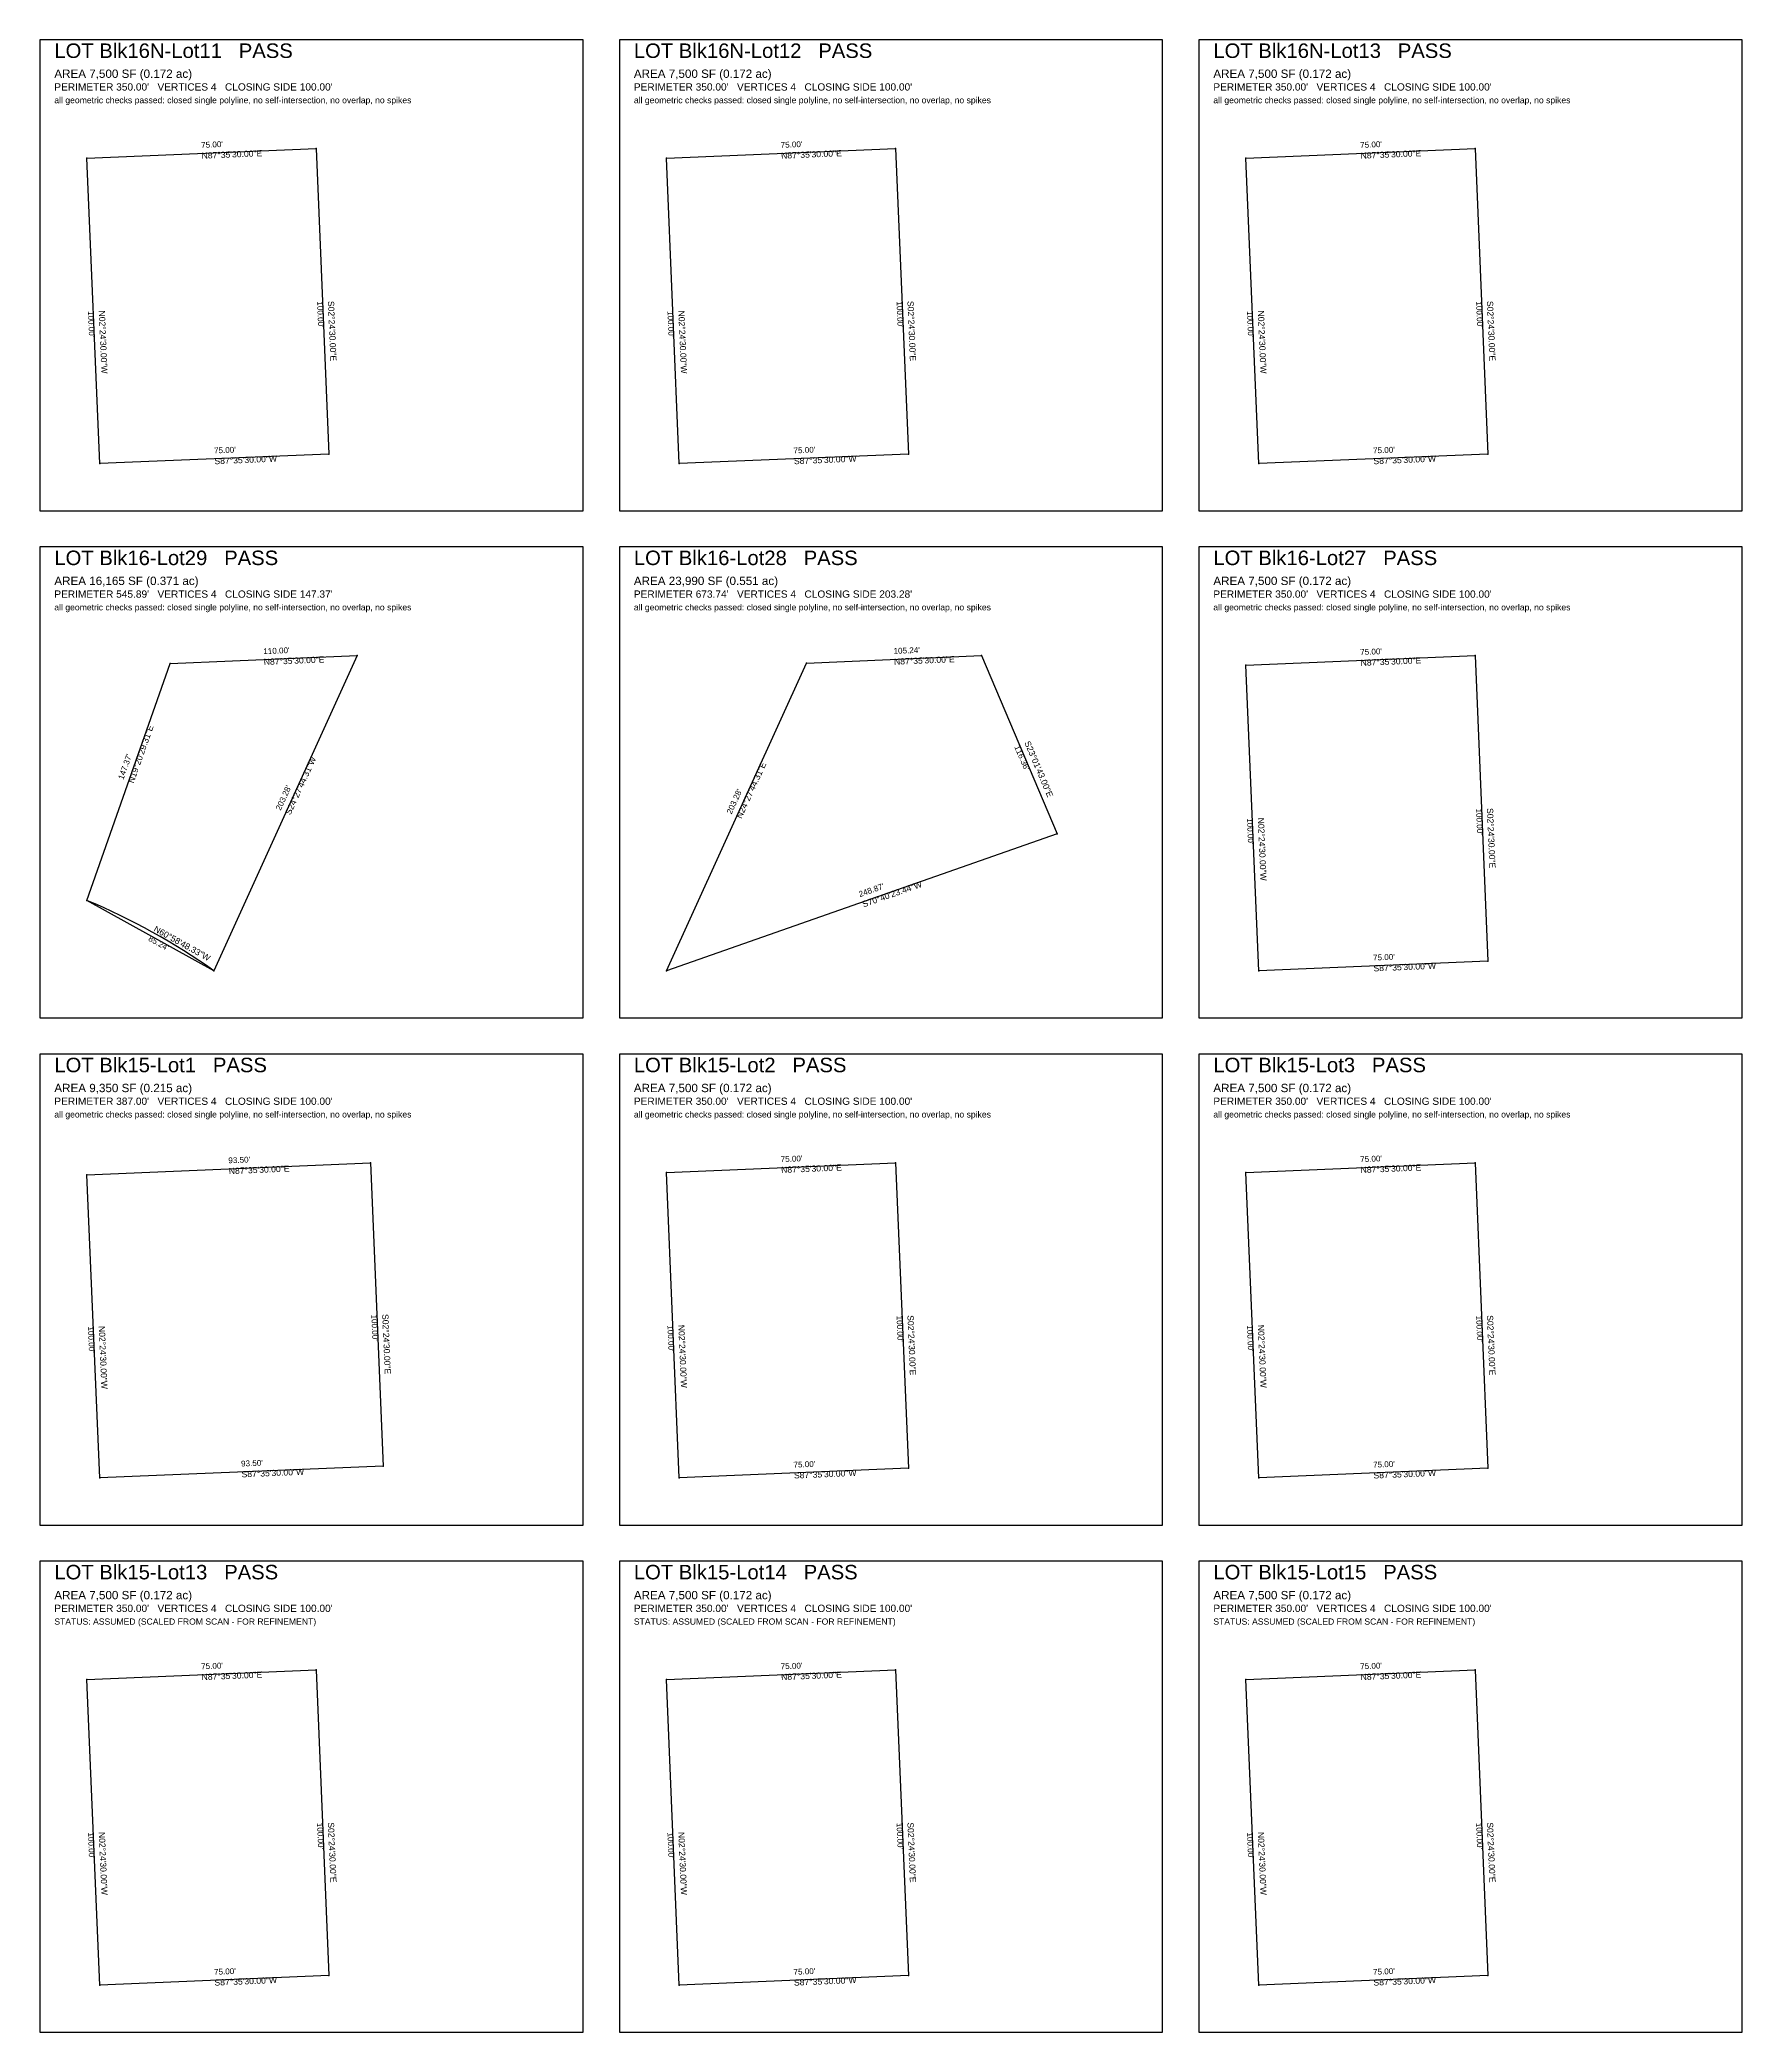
# Model space of a CAD drawing. Extents: x 0 to 3820, y -4480 to 260.
# Drawn here: x 960 to 1900, y -2240 to -1140 of the extents above; entities that cross this region are included whole.
import ezdxf

# ---------------------------------------------------------------- set-up
doc = ezdxf.new("R2010")
doc.units = 0
for name, pattern in [('ROT_19.33', [0]), ('ROT_2.41', [0]), ('ROT_272.41', [0]), ('ROT_293.03', [0]), ('ROT_330.98', [0]), ('ROT_65.54', [0]), ('ROT_70.66', [0])]:
    doc.linetypes.add(name, pattern=pattern)
for name, color, linetype in [('LOT_LINE_APPROX', 1, 'CONTINUOUS'), ('LOT_POLYLINE', 4, 'CONTINUOUS'), ('SHEET_FRAME', 8, 'CONTINUOUS'), ('SHEET_LABELS', 7, 'CONTINUOUS')]:
    doc.layers.add(name, color=color, linetype=linetype)
doc.styles.get("Standard").update_dxf_attribs({"font": 'Arial'})

msp = doc.modelspace()

# ---------------------------------------------------------------- linework, layer by layer
at = {"layer": 'LOT_LINE_APPROX'}
for points in [[(986, -2045.3207), (1112.5094, -2040), (1119.6038, -2208.6793), (993.0943, -2214)], [(1306, -2045.3207), (1432.5094, -2040), (1439.6038, -2208.6793), (1313.0943, -2214)], [(1626, -2045.3207), (1752.5094, -2040), (1759.6038, -2208.6793), (1633.0943, -2214)]]:
    msp.add_lwpolyline(points, close=True, dxfattribs=at)
at = {"layer": 'LOT_POLYLINE'}
for points in [[(986, -1205.3207), (1112.5094, -1200), (1119.6038, -1368.6793), (993.0943, -1374)], [(1306, -1205.3207), (1432.5094, -1200), (1439.6038, -1368.6793), (1313.0943, -1374)], [(1626, -1205.3207), (1752.5094, -1200), (1759.6038, -1368.6793), (1633.0943, -1374)], [(1031.9004, -1484.3468), (1135.2525, -1480), (1056.0943, -1654), (986, -1615.1143)], [(1383.3104, -1484.0616), (1479.882, -1480), (1521.6886, -1578.3536), (1306, -1654)], [(1626, -1485.3207), (1752.5094, -1480), (1759.6038, -1648.6793), (1633.0943, -1654)], [(986, -1766.5835), (1142.5344, -1760), (1149.5756, -1927.4165), (993.0412, -1934)], [(1306, -1765.3207), (1432.5094, -1760), (1439.6038, -1928.6793), (1313.0943, -1934)], [(1626, -1765.3207), (1752.5094, -1760), (1759.6038, -1928.6793), (1633.0943, -1934)]]:
    msp.add_lwpolyline(points, close=True, dxfattribs=at)
msp.add_lwpolyline([(1056.0943, -1654), (1051.9778, -1651.127), (1047.8224, -1648.3107), (1043.6287, -1645.5516), (1039.3976, -1642.8503), (1035.1298, -1640.2073), (1030.8262, -1637.623), (1026.4876, -1635.098), (1022.1147, -1632.6328), (1017.7085, -1630.2277), (1013.2696, -1627.8833), (1008.7991, -1625.6), (1004.2976, -1623.3781), (999.7662, -1621.2183), (995.2055, -1619.1207), (990.6165, -1617.0859), (986, -1615.1143)], dxfattribs=at)
at = {"layer": 'SHEET_FRAME'}
for p, q in [((1260, -1140), (960, -1140)), ((960, -1140), (960, -1400)), ((1260, -1400), (1260, -1140)), ((1580, -1140), (1280, -1140)), ((1280, -1140), (1280, -1400)), ((1580, -1400), (1580, -1140)), ((1900, -1140), (1600, -1140)), ((1600, -1140), (1600, -1400)), ((1900, -1400), (1900, -1140)), ((960, -1400), (1260, -1400)), ((1280, -1400), (1580, -1400)), ((1600, -1400), (1900, -1400)), ((1260, -1420), (960, -1420)), ((960, -1420), (960, -1680)), ((1260, -1680), (1260, -1420)), ((1580, -1420), (1280, -1420)), ((1280, -1420), (1280, -1680)), ((1580, -1680), (1580, -1420)), ((1900, -1420), (1600, -1420)), ((1600, -1420), (1600, -1680)), ((1900, -1680), (1900, -1420)), ((960, -1680), (1260, -1680)), ((1280, -1680), (1580, -1680)), ((1600, -1680), (1900, -1680)), ((1260, -1700), (960, -1700)), ((960, -1700), (960, -1960)), ((1260, -1960), (1260, -1700)), ((1580, -1700), (1280, -1700)), ((1280, -1700), (1280, -1960)), ((1580, -1960), (1580, -1700)), ((1900, -1700), (1600, -1700)), ((1600, -1700), (1600, -1960)), ((1900, -1960), (1900, -1700)), ((960, -1960), (1260, -1960)), ((1280, -1960), (1580, -1960)), ((1600, -1960), (1900, -1960)), ((1260, -1980), (960, -1980)), ((960, -1980), (960, -2240)), ((1260, -2240), (1260, -1980)), ((1580, -1980), (1280, -1980)), ((1280, -1980), (1280, -2240)), ((1580, -2240), (1580, -1980)), ((1900, -1980), (1600, -1980)), ((1600, -1980), (1600, -2240)), ((1900, -2240), (1900, -1980)), ((960, -2240), (1260, -2240)), ((1280, -2240), (1580, -2240)), ((1600, -2240), (1900, -2240))]:
    msp.add_line(p, q, dxfattribs=at)
at = {"layer": 'SHEET_LABELS'}
for p in [(986, -1205.3207), (1112.5094, -1200), (1306, -1205.3207), (1432.5094, -1200), (1626, -1205.3207), (1752.5094, -1200), (993.0943, -1374), (1119.6038, -1368.6793), (1313.0943, -1374), (1439.6038, -1368.6793), (1633.0943, -1374), (1759.6038, -1368.6793), (1031.9004, -1484.3468), (1135.2525, -1480), (1383.3104, -1484.0616), (1479.882, -1480), (1752.5094, -1480), (1626, -1485.3207), (1521.6886, -1578.3536), (986, -1615.1143), (1759.6038, -1648.6793), (1056.0943, -1654), (1306, -1654), (1633.0943, -1654), (1142.5344, -1760), (1432.5094, -1760), (1752.5094, -1760), (986, -1766.5835), (1306, -1765.3207), (1626, -1765.3207), (993.0412, -1934), (1149.5756, -1927.4165), (1313.0943, -1934), (1439.6038, -1928.6793), (1633.0943, -1934), (1759.6038, -1928.6793), (986, -2045.3207), (1112.5094, -2040), (1306, -2045.3207), (1432.5094, -2040), (1626, -2045.3207), (1752.5094, -2040), (1119.6038, -2208.6793), (1439.6038, -2208.6793), (1759.6038, -2208.6793), (993.0943, -2214), (1313.0943, -2214), (1633.0943, -2214)]:
    msp.add_point(p, dxfattribs=at)

# ---------------------------------------------------------------- texts
at = {"layer": 'LOT_LINE_APPROX'}
for p in [(968, -2015), (1288, -2015), (1608, -2015)]:
    msp.add_text('STATUS: ASSUMED (SCALED FROM SCAN - FOR REFINEMENT)', height=3.4, dxfattribs=at).set_placement(p)
at = {"layer": 'SHEET_LABELS'}
for s, height, p in [('LOT Blk16N-Lot11   PASS', 8, (968, -1150)), ('LOT Blk16N-Lot12   PASS', 8, (1288, -1150)), ('LOT Blk16N-Lot13   PASS', 8, (1608, -1150)), ('AREA 7,500 SF (0.172 ac)', 4.6, (968, -1161)), ("PERIMETER 350.00'   VERTICES 4   CLOSING SIDE 100.00'", 4, (968, -1168)), ('AREA 7,500 SF (0.172 ac)', 4.6, (1288, -1161)), ("PERIMETER 350.00'   VERTICES 4   CLOSING SIDE 100.00'", 4, (1288, -1168)), ('AREA 7,500 SF (0.172 ac)', 4.6, (1608, -1161)), ("PERIMETER 350.00'   VERTICES 4   CLOSING SIDE 100.00'", 4, (1608, -1168)), ('all geometric checks passed: closed single polyline, no self-intersection, no overlap, no spikes', 3.4, (968, -1175)), ('all geometric checks passed: closed single polyline, no self-intersection, no overlap, no spikes', 3.4, (1288, -1175)), ('all geometric checks passed: closed single polyline, no self-intersection, no overlap, no spikes', 3.4, (1608, -1175)), ('LOT Blk16-Lot29   PASS', 8, (968, -1430)), ('LOT Blk16-Lot28   PASS', 8, (1288, -1430)), ('LOT Blk16-Lot27   PASS', 8, (1608, -1430)), ('AREA 16,165 SF (0.371 ac)', 4.6, (968, -1441)), ('AREA 23,990 SF (0.551 ac)', 4.6, (1288, -1441)), ('AREA 7,500 SF (0.172 ac)', 4.6, (1608, -1441)), ('all geometric checks passed: closed single polyline, no self-intersection, no overlap, no spikes', 3.4, (968, -1455)), ("PERIMETER 545.89'   VERTICES 4   CLOSING SIDE 147.37'", 4, (968, -1448)), ('all geometric checks passed: closed single polyline, no self-intersection, no overlap, no spikes', 3.4, (1288, -1455)), ("PERIMETER 673.74'   VERTICES 4   CLOSING SIDE 203.28'", 4, (1288, -1448)), ('all geometric checks passed: closed single polyline, no self-intersection, no overlap, no spikes', 3.4, (1608, -1455)), ("PERIMETER 350.00'   VERTICES 4   CLOSING SIDE 100.00'", 4, (1608, -1448)), ('LOT Blk15-Lot1   PASS', 8, (968, -1710)), ('LOT Blk15-Lot2   PASS', 8, (1288, -1710)), ('LOT Blk15-Lot3   PASS', 8, (1608, -1710)), ('AREA 9,350 SF (0.215 ac)', 4.6, (968, -1721)), ("PERIMETER 387.00'   VERTICES 4   CLOSING SIDE 100.00'", 4, (968, -1728)), ('AREA 7,500 SF (0.172 ac)', 4.6, (1288, -1721)), ("PERIMETER 350.00'   VERTICES 4   CLOSING SIDE 100.00'", 4, (1288, -1728)), ('AREA 7,500 SF (0.172 ac)', 4.6, (1608, -1721)), ("PERIMETER 350.00'   VERTICES 4   CLOSING SIDE 100.00'", 4, (1608, -1728)), ('all geometric checks passed: closed single polyline, no self-intersection, no overlap, no spikes', 3.4, (968, -1735)), ('all geometric checks passed: closed single polyline, no self-intersection, no overlap, no spikes', 3.4, (1288, -1735)), ('all geometric checks passed: closed single polyline, no self-intersection, no overlap, no spikes', 3.4, (1608, -1735)), ('LOT Blk15-Lot13   PASS', 8, (968, -1990)), ('LOT Blk15-Lot14   PASS', 8, (1288, -1990)), ('LOT Blk15-Lot15   PASS', 8, (1608, -1990)), ('AREA 7,500 SF (0.172 ac)', 4.6, (968, -2001)), ('AREA 7,500 SF (0.172 ac)', 4.6, (1288, -2001)), ('AREA 7,500 SF (0.172 ac)', 4.6, (1608, -2001)), ("PERIMETER 350.00'   VERTICES 4   CLOSING SIDE 100.00'", 4, (968, -2008)), ("PERIMETER 350.00'   VERTICES 4   CLOSING SIDE 100.00'", 4, (1288, -2008)), ("PERIMETER 350.00'   VERTICES 4   CLOSING SIDE 100.00'", 4, (1608, -2008))]:
    msp.add_text(s, height=height, dxfattribs=at).set_placement(p)
at = {"layer": 'SHEET_LABELS', "linetype": 'ROT_2.41'}
for s, height, p in [("75.00'", 3.2, (1049.1287, -1199.663)), ("75.00'", 3.2, (1369.1287, -1199.663)), ("75.00'", 3.2, (1689.1287, -1199.663)), ('N87%%d35\'30.00"E', 3.4, (1049.3808, -1205.6577)), ('N87%%d35\'30.00"E', 3.4, (1369.3808, -1205.6577)), ('N87%%d35\'30.00"E', 3.4, (1689.3808, -1205.6577)), ("75.00'", 3.2, (1056.223, -1368.3423)), ('S87%%d35\'30.00"W', 3.4, (1056.4751, -1374.337)), ("75.00'", 3.2, (1376.223, -1368.3423)), ('S87%%d35\'30.00"W', 3.4, (1376.4751, -1374.337)), ("75.00'", 3.2, (1696.223, -1368.3423)), ('S87%%d35\'30.00"W', 3.4, (1696.4751, -1374.337)), ("110.00'", 3.2, (1083.4504, -1479.176)), ('N87%%d35\'30.00"E', 3.4, (1083.7025, -1485.1707)), ("105.24'", 3.2, (1431.4702, -1479.0335)), ('N87%%d35\'30.00"E', 3.4, (1431.7223, -1485.0282)), ("75.00'", 3.2, (1689.1287, -1479.663)), ('N87%%d35\'30.00"E', 3.4, (1689.3808, -1485.6577)), ("75.00'", 3.2, (1696.223, -1648.3423)), ('S87%%d35\'30.00"W', 3.4, (1696.4751, -1654.337)), ("93.50'", 3.2, (1064.1411, -1760.2944)), ("75.00'", 3.2, (1369.1287, -1759.663)), ("75.00'", 3.2, (1689.1287, -1759.663)), ('N87%%d35\'30.00"E', 3.4, (1064.3933, -1766.2891)), ('N87%%d35\'30.00"E', 3.4, (1369.3808, -1765.6577)), ('N87%%d35\'30.00"E', 3.4, (1689.3808, -1765.6577)), ("93.50'", 3.2, (1071.1824, -1927.7109)), ("75.00'", 3.2, (1376.223, -1928.3423)), ("75.00'", 3.2, (1696.223, -1928.3423)), ('S87%%d35\'30.00"W', 3.4, (1071.4345, -1933.7056)), ('S87%%d35\'30.00"W', 3.4, (1376.4751, -1934.337)), ('S87%%d35\'30.00"W', 3.4, (1696.4751, -1934.337)), ("75.00'", 3.2, (1049.1287, -2039.663)), ('N87%%d35\'30.00"E', 3.4, (1049.3808, -2045.6577)), ("75.00'", 3.2, (1369.1287, -2039.663)), ('N87%%d35\'30.00"E', 3.4, (1369.3808, -2045.6577)), ("75.00'", 3.2, (1689.1287, -2039.663)), ('N87%%d35\'30.00"E', 3.4, (1689.3808, -2045.6577)), ("75.00'", 3.2, (1056.223, -2208.3423)), ('S87%%d35\'30.00"W', 3.4, (1056.4751, -2214.337)), ("75.00'", 3.2, (1376.223, -2208.3423)), ('S87%%d35\'30.00"W', 3.4, (1376.4751, -2214.337)), ("75.00'", 3.2, (1696.223, -2208.3423)), ('S87%%d35\'30.00"W', 3.4, (1696.4751, -2214.337))]:
    msp.add_text(s, height=height, rotation=2.41, dxfattribs=at).set_placement(p)
at = {"layer": 'SHEET_LABELS', "linetype": 'ROT_272.41'}
for s, height, p in [("100.00'", 3.2, (1113.0593, -1284.4657)), ('S02%%d24\'30.00"E', 3.4, (1119.054, -1284.2136)), ("100.00'", 3.2, (1433.0593, -1284.4657)), ('S02%%d24\'30.00"E', 3.4, (1439.054, -1284.2136)), ("100.00'", 3.2, (1753.0593, -1284.4657)), ('S02%%d24\'30.00"E', 3.4, (1759.054, -1284.2136)), ("100.00'", 3.2, (986.5498, -1289.7864)), ('N02%%d24\'30.00"W', 3.4, (992.5445, -1289.5343)), ("100.00'", 3.2, (1306.5498, -1289.7864)), ('N02%%d24\'30.00"W', 3.4, (1312.5445, -1289.5343)), ("100.00'", 3.2, (1626.5498, -1289.7864)), ('N02%%d24\'30.00"W', 3.4, (1632.5445, -1289.5343)), ("100.00'", 3.2, (1626.5498, -1569.7864)), ('N02%%d24\'30.00"W', 3.4, (1632.5445, -1569.5343)), ("100.00'", 3.2, (1753.0593, -1564.4657)), ('S02%%d24\'30.00"E', 3.4, (1759.054, -1564.2136)), ("100.00'", 3.2, (1143.0576, -1843.8343)), ('S02%%d24\'30.00"E', 3.4, (1149.0523, -1843.5822)), ("100.00'", 3.2, (1433.0593, -1844.4657)), ('S02%%d24\'30.00"E', 3.4, (1439.054, -1844.2136)), ("100.00'", 3.2, (1753.0593, -1844.4657)), ('S02%%d24\'30.00"E', 3.4, (1759.054, -1844.2136)), ("100.00'", 3.2, (986.5233, -1850.4178)), ('N02%%d24\'30.00"W', 3.4, (992.518, -1850.1657)), ("100.00'", 3.2, (1306.5498, -1849.7864)), ('N02%%d24\'30.00"W', 3.4, (1312.5445, -1849.5343)), ("100.00'", 3.2, (1626.5498, -1849.7864)), ('N02%%d24\'30.00"W', 3.4, (1632.5445, -1849.5343)), ("100.00'", 3.2, (986.5498, -2129.7864)), ('N02%%d24\'30.00"W', 3.4, (992.5445, -2129.5343)), ("100.00'", 3.2, (1113.0593, -2124.4657)), ('S02%%d24\'30.00"E', 3.4, (1119.054, -2124.2136)), ("100.00'", 3.2, (1306.5498, -2129.7864)), ('N02%%d24\'30.00"W', 3.4, (1312.5445, -2129.5343)), ("100.00'", 3.2, (1433.0593, -2124.4657)), ('S02%%d24\'30.00"E', 3.4, (1439.054, -2124.2136)), ("100.00'", 3.2, (1626.5498, -2129.7864)), ('N02%%d24\'30.00"W', 3.4, (1632.5445, -2129.5343)), ("100.00'", 3.2, (1753.0593, -2124.4657)), ('S02%%d24\'30.00"E', 3.4, (1759.054, -2124.2136))]:
    msp.add_text(s, height=height, rotation=272.41, dxfattribs=at).set_placement(p)
at = {"layer": 'SHEET_LABELS', "linetype": 'ROT_70.66'}
for s, height, p in [('N19%%d20\'29.31"E', 3.4, (1011.7809, -1550.7241)), ("147.37'", 3.2, (1006.1195, -1548.7369))]:
    msp.add_text(s, height=height, rotation=70.66, dxfattribs=at).set_placement(p)
at = {"layer": 'SHEET_LABELS', "linetype": 'ROT_293.03'}
for s, height, p in [('S23%%d01\'43.00"E', 3.4, (1503.5462, -1528.0032)), ("116.36'", 3.2, (1498.0244, -1530.3503))]:
    msp.add_text(s, height=height, rotation=293.03, dxfattribs=at).set_placement(p)
at = {"layer": 'SHEET_LABELS', "linetype": 'ROT_65.54'}
for s, height, p in [('S24%%d27\'44.31"W', 3.4, (1098.4041, -1568.2423)), ('N24%%d27\'44.31"E', 3.4, (1347.3859, -1570.2731)), ("203.28'", 3.2, (1092.9427, -1565.7577)), ("203.28'", 3.2, (1341.9245, -1567.7885))]:
    msp.add_text(s, height=height, rotation=65.54, dxfattribs=at).set_placement(p)
at = {"layer": 'SHEET_LABELS', "linetype": 'ROT_19.33'}
for s, height, p in [("248.87'", 3.2, (1412.8514, -1613.3458)), ('S70%%d40\'23.44"W', 3.4, (1414.8372, -1619.0077))]:
    msp.add_text(s, height=height, rotation=19.33, dxfattribs=at).set_placement(p)
at = {"layer": 'SHEET_LABELS', "linetype": 'ROT_330.98'}
for s, height, p in [("85.24'", 3.2, (1019.5918, -1637.1805)), ('N60%%d58\'48.33"W', 3.4, (1022.5025, -1631.9338))]:
    msp.add_text(s, height=height, rotation=330.98, dxfattribs=at).set_placement(p)

doc.saveas('drawing.dxf')
